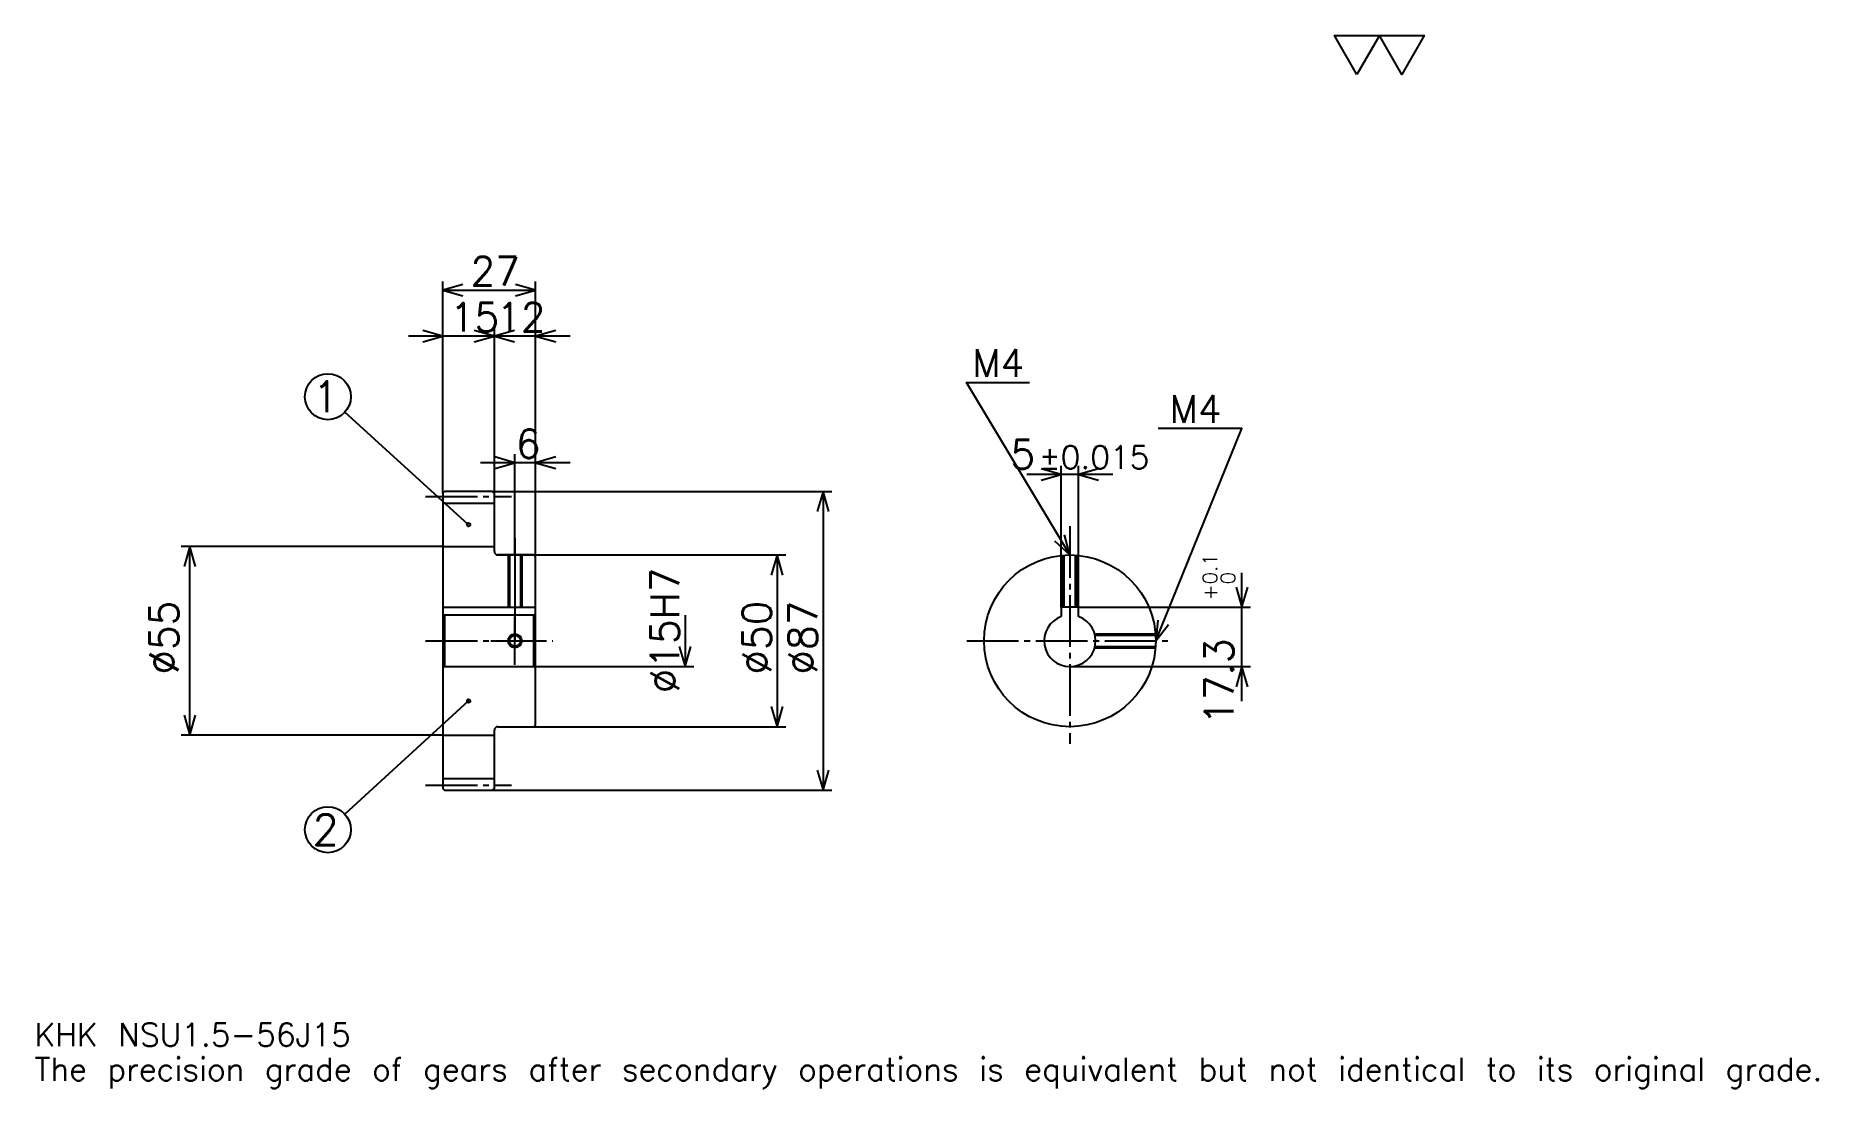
# Model space of a CAD drawing. Extents: x 17 to 536, y 6 to 313.
import ezdxf

# ---------------------------------------------------------------- set-up
doc = ezdxf.new("R2010")
doc.units = 0
doc.linetypes.add('DASHDOT', pattern=[20.086956, 15.065217, -1.673913, 1.673913, -1.673913])
doc.layers.get('0').update_dxf_attribs({"linetype": 'CONTINUOUS'})
doc.layers.add('DASHDOT', color=6, linetype='DASHDOT')
doc.styles.add('KANJI', font='TXT', dxfattribs={"bigfont": 'BIGFONT'})

msp = doc.modelspace()

# ---------------------------------------------------------------- linework, layer by layer
at = {"color": 5}
for p, q in [((135.586975, 179.92392), (135.586975, 241.021759)), ((162.586975, 179.92392), (162.586975, 241.021759)), ((135.586975, 238.51088), (162.586975, 238.51088)), ((160.630447, 225.119568), (125.543495, 225.119568)), ((172.630463, 225.119568), (140.543503, 225.119568)), ((150.586975, 179.92392), (150.586975, 227.630432)), ((143.086975, 170.23642), (107.062325, 202.997345)), ((172.630463, 188.293488), (146.543503, 188.293488)), ((156.586975, 179.92392), (156.586975, 190.804352)), ((315.652191, 146.223923), (315.652191, 187.369568)), ((320.652191, 146.223923), (320.652191, 187.369568)), ((330.695679, 184.858704), (305.608704, 184.858704)), ((135.586975, 179.42392), (135.586975, 179.92392)), ((150.086975, 179.92392), (162.586975, 179.92392)), ((150.586975, 179.42392), (150.586975, 179.92392)), ((156.586975, 161.42392), (156.586975, 179.92392)), ((156.586975, 161.42392), (156.586975, 179.92392)), ((162.586975, 179.92392), (248.793503, 179.92392)), ((162.586975, 160.92392), (162.586975, 179.92392)), ((246.282623, 179.92392), (246.282623, 92.92392)), ((135.586975, 163.92392), (59.423927, 163.92392)), ((61.934799, 108.92392), (61.934799, 163.92392)), ((151.586975, 161.42392), (162.586975, 161.42392)), ((162.586975, 161.42392), (235.402191, 161.42392)), ((232.891327, 161.42392), (232.891327, 111.42392)), ((368.260895, 118.88044), (368.260895, 156.267395)), ((320.652191, 146.223923), (370.771759, 146.223923)), ((206.108719, 143.92392), (206.108719, 128.92392)), ((162.586975, 128.92392), (208.619598, 128.92392)), ((318.152191, 128.92392), (370.771759, 128.92392)), ((143.086975, 118.92392), (107.049553, 85.964493)), ((151.586975, 111.42392), (162.586975, 111.42392)), ((162.586975, 111.42392), (235.402191, 111.42392)), ((135.586975, 108.92392), (59.423927, 108.92392)), ((150.086975, 92.92392), (162.586975, 92.92392)), ((162.586975, 92.92392), (248.793503, 92.92392))]:
    msp.add_line(p, q, dxfattribs=at)
at = {"color": 4}
for p, q in [((135.586975, 176.54892), (150.586975, 176.54892)), ((135.586975, 163.92392), (150.586975, 163.92392)), ((135.586975, 146.223923), (162.586975, 146.223923)), ((136.086975, 143.92392), (136.086975, 128.92392)), ((162.086975, 143.92392), (162.586975, 144.42392)), ((162.086975, 128.92392), (162.586975, 128.42392)), ((135.586975, 108.92392), (150.586975, 108.92392)), ((135.586975, 96.29892), (150.586975, 96.29892))]:
    msp.add_line(p, q, dxfattribs=at)
at = {"color": 7}
msp.add_lwpolyline([(401.739136, 301.304352), (395.210876, 312.619995), (421.323914, 312.619995), (414.795654, 301.304352), (408.267395, 312.619995), (401.739136, 301.304352)], dxfattribs=at)
at = {"color": 5}
for points in [[(141.445663, 240.184784), (135.586975, 238.51088), (141.445663, 236.836975)], [(156.728271, 236.836975), (162.586975, 238.51088), (156.728271, 240.184784)], [(129.728287, 223.445648), (135.586975, 225.119568), (129.728287, 226.793488)], [(144.728271, 223.445648), (150.586975, 225.119568), (144.728271, 226.793488)], [(156.445679, 226.793488), (150.586975, 225.119568), (156.445679, 223.445648)], [(168.445679, 226.793488), (162.586975, 225.119568), (168.445679, 223.445648)], [(318.152191, 161.42392), (288.021759, 211.641312), (306.434814, 211.641312)], [(343.152191, 136.42392), (368.260895, 198.25), (343.821777, 198.25)], [(150.728271, 186.619568), (156.586975, 188.293488), (150.728271, 189.967392)], [(168.445679, 189.967392), (162.586975, 188.293488), (168.445679, 186.619568)], [(309.793518, 183.184784), (315.652191, 184.858704), (309.793518, 186.532608)], [(326.510864, 186.532608), (320.652191, 184.858704), (326.510864, 183.184784)], [(247.956543, 174.065216), (246.282623, 179.92392), (244.608719, 174.065216)], [(313.702545, 165.586487), (318.152191, 161.42392), (316.573303, 167.308929)], [(63.608711, 158.065216), (61.934799, 163.92392), (60.260887, 158.065216)], [(234.565231, 155.565216), (232.891327, 161.42392), (231.217407, 155.565216)], [(366.586975, 152.082611), (368.260895, 146.223923), (369.934814, 152.082611)], [(343.805756, 142.481903), (343.152191, 136.42392), (346.907532, 141.222214)], [(204.434814, 134.782608), (206.108719, 128.92392), (207.782623, 134.782608)], [(369.934814, 123.065224), (368.260895, 128.92392), (366.586975, 123.065224)], [(60.260887, 114.782616), (61.934799, 108.92392), (63.608711, 114.782616)], [(231.217407, 117.282616), (232.891327, 111.42392), (234.565231, 117.282616)], [(244.608719, 98.782616), (246.282623, 92.92392), (247.956543, 98.782616)]]:
    msp.add_lwpolyline(points, dxfattribs=at)
at = {"color": 4}
for points in [[(150.586975, 162.42392), (150.586975, 179.42392), (150.086975, 179.92392), (136.086975, 179.92392), (135.586975, 179.42392), (135.586975, 128.42392)], [(151.586975, 111.42392), (162.086975, 111.42392), (162.586975, 111.92392), (162.586975, 160.92392), (162.086975, 161.42392), (151.586975, 161.42392)], [(154.586975, 161.42392), (154.586975, 146.223923)], [(154.96698, 161.42392), (154.96698, 146.223923)], [(158.20697, 161.42392), (158.20697, 146.223923)], [(158.586975, 161.42392), (158.586975, 146.223923)], [(316.152191, 146.223923), (316.152191, 161.343796)], [(316.532196, 146.223923), (316.532196, 161.371368)], [(319.772186, 146.223923), (319.772186, 161.371368)], [(320.152191, 146.223923), (320.152191, 161.343796)], [(320.652191, 143.494995), (320.652191, 146.223923), (315.652191, 146.223923), (315.652191, 143.494995)], [(135.586975, 128.42392), (136.086975, 128.92392), (162.086975, 128.92392), (162.086975, 143.92392), (136.086975, 143.92392), (135.586975, 144.42392)], [(325.380615, 138.42392), (343.072083, 138.42392)], [(325.475159, 138.043915), (343.09964, 138.043915)], [(325.380615, 134.42392), (343.072083, 134.42392)], [(325.475159, 134.803925), (343.09964, 134.803925)], [(135.586975, 128.42392), (135.586975, 93.42392), (136.086975, 92.92392), (150.086975, 92.92392), (150.586975, 93.42392), (150.586975, 110.42392)]]:
    msp.add_lwpolyline(points, dxfattribs=at)
at = {"color": 5}
for centre, radius in [((102.108719, 207.502182), 6.695652), ((143.086975, 170.23642), 0.502174), ((143.086975, 118.92392), 0.502174), ((102.108719, 81.445663), 6.695652)]:
    msp.add_circle(centre, radius, dxfattribs=at)
at = {"color": 4}
for centre, radius in [((318.152191, 136.42392), 25), ((156.586975, 136.42392), 1.62)]:
    msp.add_circle(centre, radius, dxfattribs=at)
at = {"color": 7}
msp.add_circle((156.586975, 136.42392), 2, dxfattribs=at)
at = {"color": 4}
for centre, radius, start, end in [((151.586975, 162.42392), 1, 180, 270), ((318.152191, 136.42392), 7.5, 109.47122094, 70.52877906), ((151.586975, 110.42392), 1, 90, 180)]:
    msp.add_arc(centre, radius, start, end, dxfattribs=at)
at = {"layer": 'DASHDOT', "color": 7}
for p, q in [((130.565231, 178.42392), (155.608719, 178.42392)), ((318.152191, 169.793488), (318.152191, 106.402176)), ((156.586975, 161.42392), (156.586975, 136.42392)), ((130.565231, 136.42392), (167.608719, 136.42392)), ((288.130432, 136.42392), (348.17395, 136.42392)), ((130.565231, 94.42392), (155.608719, 94.42392))]:
    msp.add_line(p, q, dxfattribs=at)
for points in [[(156.586975, 166.445663), (156.586975, 141.202179)], [(156.586975, 129.402176), (156.586975, 143.445663)], [(149.565231, 136.42392), (163.608719, 136.42392)]]:
    msp.add_lwpolyline(points, dxfattribs=at)

# ---------------------------------------------------------------- texts
at = {"color": 7, "style": 'KANJI'}
for s, height, p in [('27', 8.369565, (143.646759, 239.850006)), ('15', 8.369565, (137.646759, 226.458694)), ('12', 8.369565, (151.146759, 226.458694)), ('M4', 8.034783, (289.695679, 213.315216)), ('1', 8.927536, (97.644943, 203.038422)), ('M4', 8.034783, (347.169586, 199.92392)), ('6', 8.369565, (156.866867, 189.632614)), ('5', 8.369565, (300.875732, 186.532608)), ('%%p0.015', 6.695652, (309.160583, 186.532608)), ('2', 8.927536, (97.644943, 76.981888)), ('KHK NSU1.5-56J15', 6.695652, (16.73913, 18.413044)), ('The precision grade of gears after secondary operations is equivalent but not identical to its original grade.', 6.695652, (16.73913, 8.369565))]:
    msp.add_text(s, height=height, dxfattribs=at).set_placement(p)
for s, height, p in [('%%c15H7', 8.369565, (204.434814, 121.14946)), ('0.1', 4.184783, (361.063049, 152.893036)), ('0', 4.184783, (366.252197, 152.893036)), ('+', 4.184783, (361.063049, 148.206085)), ('%%c55', 8.369565, (58.586975, 126.589676)), ('%%c50', 8.369565, (231.217407, 126.589676)), ('%%c87', 8.369565, (244.608719, 126.589676)), ('17.3', 8.369565, (365.750031, 111.979294))]:
    msp.add_text(s, height=height, rotation=90, dxfattribs=at).set_placement(p)

doc.saveas('drawing.dxf')
